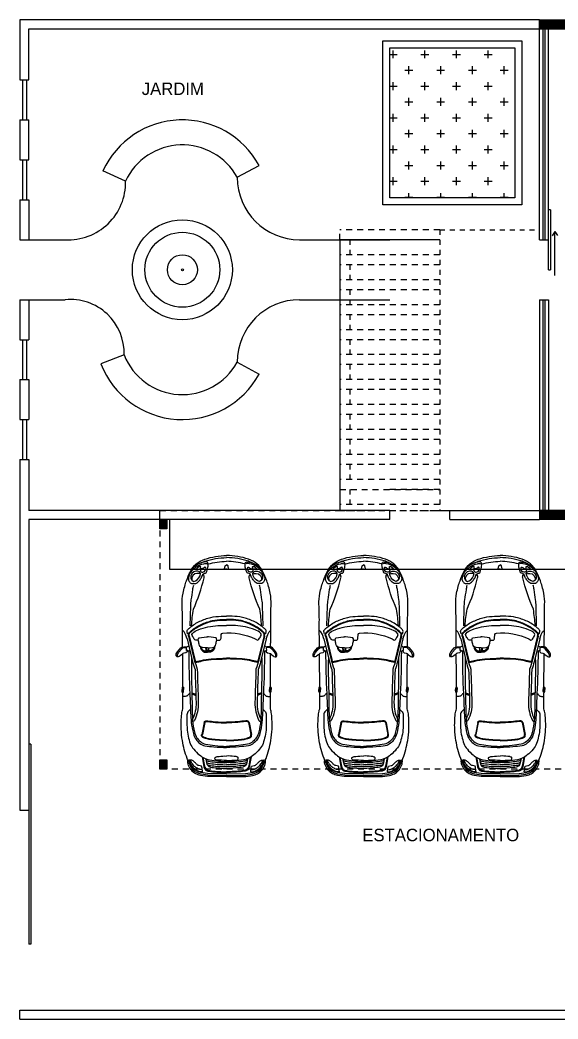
# Model space of a CAD drawing. Header units: millimetres. Extents: x 196 to 326, y -11 to 51.
# Drawn here: x 206.29 to 217.05, y 30.65 to 50.65 of the extents above; entities that cross this region are included whole.
import ezdxf

# ---------------------------------------------------------------- set-up
doc = ezdxf.new("R2010")
doc.units = ezdxf.units.MM
doc.header["$LTSCALE"] = 0.25
doc.linetypes.add('HIDDEN2', pattern=[4.7625, 3.175, -1.5875])
for name, color, linetype in [('BOXTER', 7, 'Continuous'), ('CARRERA911', 7, 'Continuous'), ('escaleras', 8, 'Continuous'), ('fuente', 5, 'Continuous'), ('herreria', 249, 'Continuous'), ('jardin', 3, 'Continuous'), ('muros piedra', 11, 'Continuous'), ('pergolas mad', 4, 'Continuous'), ('techos', 34, 'Continuous'), ('ventanas cris', 2, 'Continuous')]:
    doc.layers.add(name, color=color, linetype=linetype)

# ---------------------------------------------------------------- blocks, each defined once
blk = doc.blocks.new('CAR2_TOP')
at = {"layer": 'BOXTER'}
for p, q in [((-1.883, 0.769), (-1.88, 0.777)), ((0.299, 0.403), (0.365, 0.418)), ((0.299, 0.392), (0.365, 0.406)), ((0.299, 0.373), (0.365, 0.359)), ((0.299, 0.362), (0.365, 0.347)), ((-1.883, -0.767), (-1.88, -0.775))]:
    blk.add_line(p, q, dxfattribs=at)
for points in [[(0.311, 0.791), (0.285, 0.793), (0.26, 0.817), (0.254, 0.854), (0.249, 0.877), (0.225, 0.904), (0.201, 0.931), (0.188, 0.947), (0.182, 0.97), (0.186, 0.993), (0.206, 1.007), (0.24, 1.007), (0.284, 0.986), (0.36, 0.92), (0.378, 0.898), (0.386, 0.859), (0.384, 0.831, -0.22161), (0.368, 0.799, -0.22161)], [(-2.193, 0.001), (-2.185, 0.375, -0.076537), (-2.153, 0.555, -0.086757), (-2.092, 0.667, -0.10675), (-2.057, 0.695), (-2.015, 0.716, -0.003982), (-1.931, 0.755, -0.016266), (-1.85, 0.79, -0.052049), (-1.494, 0.886, -0.02824), (-1.263, 0.91, -0.041393), (-0.959, 0.899, -0.048157), (-0.858, 0.877), (-0.532, 0.877)], [(-0.539, 0.734, 0.024615), (-0.58, 0.769, -0.223398), (-0.61, 0.828, 0.00021), (-0.612, 0.877, 0.00021)], [(-0.532, 0.877, -0.3707), (-0.511, 0.891, 0.000614), (-0.474, 0.893)], [(-0.532, 0.877, 0.370699), (-0.511, 0.862, -0.000614), (-0.474, 0.861)], [(-0.53, 0.873, -0.309042), (-0.511, 0.883, 0.000614), (-0.474, 0.885)], [(-0.416, 0.877, 0.3707), (-0.437, 0.891, -0.000614), (-0.474, 0.893)], [(-0.418, 0.873, 0.309042), (-0.437, 0.883, -0.000614), (-0.474, 0.885)], [(-0.416, 0.877, -0.3707), (-0.437, 0.862, 0.000614), (-0.474, 0.861)], [(-0.416, 0.877, 0.002126), (0.245, 0.88)], [(0.184, 0.98), (0.19, 0.985), (0.224, 0.985), (0.267, 0.964), (0.343, 0.898), (0.362, 0.875), (0.369, 0.837), (0.368, 0.808, -0.062527), (0.366, 0.798, -0.062527)], [(0.307, 0.744), (0.293, 0.753), (0.298, 0.769), (0.309, 0.78), (0.311, 0.796, -0.504918), (0.325, 0.803, -0.045684), (0.373, 0.798, -0.242065), (0.39, 0.784, -0.032414), (0.399, 0.759, -0.143073)], [(0.381, 0.882, 0.000281), (0.469, 0.883, -0.004665), (0.933, 0.884, 0.006938), (1.229, 0.891, -0.055982), (1.454, 0.873, -0.021498), (1.594, 0.84, -0.021353), (1.704, 0.804, -0.022762), (1.887, 0.726, -0.203444), (2.138, 0.439, -0.07526), (2.212, 0.001, -0.07526)], [(-2.212, -0.001), (-2.212, 0.338, -0.055426), (-2.191, 0.522, -0.059428), (-2.157, 0.619, -0.097452), (-2.095, 0.7, -0.082707), (-1.994, 0.763, -0.136156), (-1.879, 0.777, 0.047635)], [(-2.16, 0.001), (-2.152, 0.381, -0.076537), (-2.12, 0.56, -0.119374), (-2.054, 0.672, -0.071149), (-2.021, 0.698), (-1.982, 0.721, -0.003982), (-1.898, 0.761, -0.005807), (-1.882, 0.769, -0.004362)], [(-2.119, 0.483, -0.075551), (-2.11, 0.547, -0.072826), (-2.08, 0.612, -0.056103), (-2.039, 0.662, -0.027417), (-2.001, 0.694, -0.098085), (-1.941, 0.724, 0.002459), (-1.88, 0.741, 0.002459)], [(-2.119, 0.483), (-2.049, 0.492, 0.060338), (-2.009, 0.502, -0.005591), (-1.995, 0.554, -0.137482), (-1.965, 0.604, 0.014112), (-1.921, 0.648, 0.101805), (-1.889, 0.7, 0.064537), (-1.88, 0.741, 0.064537)], [(-2.079, 0.488, -0.060664), (-2.07, 0.539, -0.072826), (-2.04, 0.604, -0.056103), (-1.999, 0.654, -0.027417), (-1.961, 0.686, -0.098085), (-1.901, 0.716, 0.000743), (-1.883, 0.722)], [(-0.868, 0.723), (-0.905, 0.763, 0.209375), (-0.976, 0.795, 0.008786), (-1.241, 0.793, 0.052376), (-1.407, 0.771, 0.022093), (-1.552, 0.729, 0.108048), (-1.668, 0.658, 0.061356), (-1.782, 0.543, 0.068655), (-1.848, 0.441, 0.073523), (-1.895, 0.247, 0.014318), (-1.912, 0.073, 0.013039), (-1.915, 0.001, 0.013039)], [(0.292, 0.758, 0.013204), (-0.557, 0.736, -0.006823), (-0.938, 0.721, -0.002349), (-1.128, 0.708, 0.035892), (-1.354, 0.666, 0.099022), (-1.473, 0.613, 0.0549), (-1.547, 0.542, 0.134174), (-1.596, 0.437, 0.023136), (-1.618, 0.254, 0.011713), (-1.632, 0.001, 0.011713)], [(0.165, 0.704, 0.010667), (-0.52, 0.697, -0.006823), (-0.902, 0.691, -0.002349), (-1.092, 0.682, 0.035892), (-1.319, 0.645, 0.099022), (-1.439, 0.595, 0.0549), (-1.515, 0.525, 0.134174), (-1.566, 0.422, 0.023136), (-1.592, 0.239, 0.011039), (-1.611, 0.001, 0.011039)], [(0.597, 0.761), (0.124, 0.647, 0.053281), (0.096, 0.637, 0.257952), (0.079, 0.613, 0.069501), (0.08, 0.576, 0.029071), (0.096, 0.509, -0.06163), (0.128, 0.311, -0.023841), (0.139, 0.089, -0.020054), (0.142, 0.001, -0.020054)], [(0.6, 0.749), (0.127, 0.635, 0.053281), (0.102, 0.626, 0.257952), (0.092, 0.612, 0.069501), (0.093, 0.578, 0.029071), (0.108, 0.512, -0.06151), (0.14, 0.311, -0.023756), (0.152, 0.089, -0.019965), (0.154, 0.001, -0.019965)], [(0.366, 0.383), (0.371, 0.481, -0.352581), (0.434, 0.551, 0.008047), (0.517, 0.567), (0.517, 0.617, -0.270521), (0.535, 0.647, 0.000614), (0.61, 0.69, -0.331797), (0.651, 0.685, -0.11427), (0.726, 0.569, -0.074246), (0.807, 0.176, -0.021686), (0.809, 0.001, -0.021686)], [(0.597, 0.761), (0.625, 0.765, -0.220404), (0.66, 0.755, -0.037374), (0.707, 0.706, -0.064028), (0.831, 0.511, -0.05126), (0.908, 0.289, -0.061449), (0.931, 0.085, 0.008235), (0.931, 0.001, 0.008235)], [(0.599, 0.749), (0.626, 0.753, -0.220404), (0.651, 0.745, -0.037374), (0.697, 0.698, -0.064028), (0.819, 0.506, -0.05126), (0.896, 0.287, -0.061449), (0.918, 0.085, 0.008235), (0.919, 0, 0.008235)], [(0.642, 0.783), (0.688, 0.793, -0.220404), (0.723, 0.782, -0.037374), (0.77, 0.733, -0.064028), (0.894, 0.538, -0.05126), (0.971, 0.317, -0.061449), (0.994, 0.113, 0.010916), (0.995, 0.001, 0.008235)], [(0.8, 0.731), (1.203, 0.719, -0.03271), (1.324, 0.708, 0.00658), (1.529, 0.678, -0.040733), (1.616, 0.659, -0.249875)], [(0.806, 0.701, -0.028311), (1.135, 0.665, 0.046105), (1.763, 0.452, 0.219439), (1.828, 0.465, -0.325452)], [(1.818, 0.748), (1.763, 0.763, 0.15571), (1.716, 0.761, 0.128859), (1.667, 0.727, 0.172618), (1.648, 0.678, 0.012779), (1.648, 0.638, 0.149305), (1.663, 0.593, 0.057452), (1.697, 0.556, 0.039867), (1.758, 0.511, 0.038453), (1.79, 0.494, 0.044126), (1.835, 0.479), (1.846, 0.463, -0.151431), (1.855, 0.437, 0.389635), (1.893, 0.399), (1.955, 0.381, 0.094342), (2.044, 0.371, 0.108453), (2.068, 0.379, 0.290912), (2.083, 0.407, 0.205966), (1.933, 0.7, 0.700887)], [(1.818, 0.748, -0.118384), (1.984, 0.61, -0.125214), (2.047, 0.457, -0.057098), (2.047, 0.388, 1.07298)], [(1.942, 0.603), (1.935, 0.586), (1.935, 0.558, -0.04992), (1.933, 0.539, 0.494644), (1.946, 0.524, -0.100112), (1.974, 0.52, 0.588914), (1.993, 0.537, 0.119485), (1.98, 0.563, -0.013341), (1.957, 0.591, 0.140517), (1.942, 0.603, -0.473723)], [(-1.821, 0.49), (-2.018, 0.455, 0.207319), (-2.091, 0.406, 0.101931), (-2.103, 0.375, 0.00876), (-2.112, 0.317, 0.038849), (-2.13, 0.001, 0.03739)], [(-1.831, 0.474), (-2.005, 0.443, 0.207319), (-2.079, 0.394, 0.101931), (-2.091, 0.363, 0.00876), (-2.099, 0.305, 0.03739), (-2.117, 0.001, 0.03739)], [(-1.857, 0.418), (-1.941, 0.403, 0.207319), (-2.014, 0.354, 0.101931), (-2.026, 0.323, 0.00876), (-2.035, 0.265, 0.032481), (-2.053, 0.001)], [(-1.922, 0.406, 0.056082), (-1.937, 0.387, 0.101931), (-1.95, 0.356, 0.00876), (-1.958, 0.298, 0.036536), (-1.976, 0.001, 0.036536)], [(-1.871, 0.415, 0.088206), (-1.897, 0.387, 0.101931), (-1.909, 0.356, 0.00876), (-1.918, 0.298, 0.036536), (-1.936, 0.001, 0.036536)], [(0.391, 0.526, 0.358011), (0.278, 0.445, 0.087142), (0.273, 0.383)], [(0.381, 0.514, 0.316561), (0.306, 0.445, 0.087142), (0.3, 0.383)], [(0.517, 0.567, -0.146365), (0.564, 0.552), (0.584, 0.403, -0.020696), (0.585, 0.383, -0.020696)], [(1.929, 0.522, 0.247528), (1.912, 0.526, 0.056791), (1.893, 0.518, 0.281439), (1.88, 0.495, 0.017622), (1.882, 0.462, 0.327274), (1.91, 0.43, -0.021137), (1.946, 0.42, 0.219354), (1.974, 0.424, 0.356278), (1.978, 0.435, 0.072558), (1.968, 0.452, 0.066843), (1.957, 0.463), (1.942, 0.511), (1.929, 0.522)], [(2.059, 0.522, -0.046386), (2.095, 0.439, -0.07526), (2.169, 0.001)], [(-1.968, 0.394, 0.0341), (-1.977, 0.382, 0.101931), (-1.99, 0.351, 0.00876), (-1.998, 0.293, 0.035895), (-2.016, 0.001, 0.035895)], [(-1.894, 0.001, 0.004647), (-1.883, 0.204, -0.212789), (-1.871, 0.229, -0.225042), (-1.85, 0.234, -0.010282), (-1.835, 0.23, -0.358153), (-1.824, 0.216, 0.030605), (-1.815, 0.19), (-1.81, 0.152, -0.044318), (-1.803, 0.001, -0.044318)], [(0.391, 0.24, -0.358011), (0.278, 0.32, -0.087142), (0.273, 0.383)], [(0.381, 0.251, -0.316561), (0.306, 0.32, -0.087142), (0.3, 0.383)], [(0.366, 0.383), (0.371, 0.284, 0.352581), (0.434, 0.214, -0.008047), (0.517, 0.199), (0.517, 0.148)], [(0.517, 0.199, 0.146365), (0.564, 0.213), (0.584, 0.362, 0.020696), (0.585, 0.383, 0.020696)], [(2.042, 0.371, -0.063252), (2.096, 0.001, -0.063252)], [(-2.212, 0.002), (-2.212, -0.336, 0.055426), (-2.191, -0.52, 0.059428), (-2.157, -0.618, 0.097452), (-2.095, -0.698, 0.082707), (-1.994, -0.761, 0.136156), (-1.879, -0.775, -0.047635)], [(-2.193, 0.001), (-2.185, -0.374, 0.076537), (-2.153, -0.553, 0.086757), (-2.092, -0.666, 0.10675), (-2.057, -0.694), (-2.015, -0.714, 0.003982), (-1.931, -0.754, 0.016266), (-1.85, -0.788, 0.052049), (-1.494, -0.884, 0.02824), (-1.263, -0.908, 0.041393), (-0.959, -0.897, 0.048157), (-0.858, -0.875), (-0.532, -0.875)], [(-2.16, 0.001), (-2.152, -0.379, 0.076537), (-2.12, -0.559, 0.119374), (-2.054, -0.671, 0.071149), (-2.021, -0.697), (-1.982, -0.72, 0.003982), (-1.898, -0.759, 0.005807), (-1.882, -0.767, 0.004362)], [(-1.821, -0.489), (-2.018, -0.453, -0.207319), (-2.091, -0.405, -0.101931), (-2.103, -0.373, -0.00876), (-2.112, -0.316, -0.038849), (-2.13, 0.001, -0.03739)], [(-1.831, -0.473), (-2.005, -0.441, -0.207319), (-2.079, -0.393, -0.101931), (-2.091, -0.361, -0.00876), (-2.099, -0.304, -0.03739), (-2.117, 0.001, -0.03739)], [(-1.857, -0.416), (-1.941, -0.401, -0.207319), (-2.014, -0.353, -0.101931), (-2.026, -0.321, -0.00876), (-2.035, -0.264, -0.032481), (-2.053, 0.001)], [(-1.968, -0.392, -0.0341), (-1.977, -0.38, -0.101931), (-1.99, -0.349, -0.00876), (-1.998, -0.292, -0.035895), (-2.016, 0.001, -0.035895)], [(-1.922, -0.405, -0.056082), (-1.937, -0.386, -0.101931), (-1.95, -0.354, -0.00876), (-1.958, -0.297, -0.036536), (-1.976, 0.001, -0.036536)], [(-1.871, -0.414, -0.088206), (-1.897, -0.386, -0.101931), (-1.909, -0.354, -0.00876), (-1.918, -0.297, -0.036536), (-1.936, 0.001, -0.036536)], [(-0.868, -0.722), (-0.905, -0.762, -0.209375), (-0.976, -0.794, -0.008786), (-1.241, -0.791, -0.052376), (-1.407, -0.769, -0.022093), (-1.552, -0.728, -0.108048), (-1.668, -0.656, -0.061356), (-1.782, -0.542, -0.068655), (-1.848, -0.439, -0.073523), (-1.895, -0.245, -0.014318), (-1.912, -0.071, -0.013039), (-1.915, 0.001, -0.013039)], [(-1.894, 0.001, -0.004647), (-1.883, -0.203, 0.212789), (-1.871, -0.227, 0.225042), (-1.85, -0.232, 0.010282), (-1.835, -0.229, 0.358153), (-1.824, -0.215, -0.030605), (-1.815, -0.189), (-1.81, -0.151, 0.044318), (-1.803, 0.001, 0.044318)], [(0.292, -0.757, -0.013204), (-0.557, -0.735, 0.006823), (-0.938, -0.72, 0.002349), (-1.128, -0.707, -0.035892), (-1.354, -0.664, -0.099022), (-1.473, -0.611, -0.0549), (-1.547, -0.54, -0.134174), (-1.596, -0.436, -0.023136), (-1.618, -0.253, -0.011713), (-1.632, 0.001, -0.011713)], [(0.165, -0.702, -0.010667), (-0.52, -0.696, 0.006823), (-0.902, -0.69, 0.002349), (-1.092, -0.681, -0.035892), (-1.319, -0.643, -0.099022), (-1.439, -0.593, -0.0549), (-1.515, -0.524, -0.134174), (-1.566, -0.42, -0.023136), (-1.592, -0.238, -0.011039), (-1.611, 0.001, -0.011039)], [(0.597, -0.76), (0.124, -0.646, -0.053281), (0.096, -0.636, -0.257952), (0.079, -0.612, -0.069501), (0.08, -0.575, -0.029071), (0.096, -0.507, 0.06163), (0.128, -0.309, 0.023841), (0.139, -0.087, 0.020054), (0.142, 0.001, 0.020054)], [(0.6, -0.748), (0.127, -0.634, -0.053281), (0.102, -0.625, -0.257952), (0.092, -0.611, -0.069501), (0.093, -0.577, -0.029071), (0.108, -0.511, 0.06151), (0.14, -0.31, 0.023756), (0.152, -0.088, 0.019965), (0.154, 0.001, 0.019965)], [(0.381, -0.88, -0.000281), (0.469, -0.881, 0.004665), (0.933, -0.883, -0.006938), (1.229, -0.889, 0.055982), (1.454, -0.872, 0.021498), (1.594, -0.839, 0.021353), (1.704, -0.803, 0.022762), (1.887, -0.724, 0.203444), (2.138, -0.438, 0.07526), (2.212, 0.001, 0.07526)], [(0.517, 0.148, 0.460181), (0.554, 0.113), (0.629, 0.107, -0.361883), (0.658, 0.078, -0.136022), (0.54, -0.572, -0.015575)], [(0.54, -0.572), (0.517, -0.615, 0.270521), (0.535, -0.646, -0.000614), (0.61, -0.689, 0.331797), (0.651, -0.683, 0.11427), (0.726, -0.568, 0.074246), (0.807, -0.175, 0.021686), (0.809, 0.001)], [(0.597, -0.76), (0.625, -0.764, 0.220404), (0.66, -0.753, 0.037374), (0.707, -0.704, 0.064028), (0.831, -0.509, 0.05126), (0.908, -0.288, 0.061449), (0.931, -0.084, -0.008235), (0.931, 0.001, -0.008235)], [(0.599, -0.748), (0.626, -0.751, 0.220404), (0.651, -0.744, 0.037374), (0.697, -0.696, 0.064028), (0.819, -0.504, 0.05126), (0.896, -0.285, 0.061449), (0.918, -0.084, -0.008235), (0.919, 0.001, -0.008235)], [(0.642, -0.781), (0.688, -0.791, 0.220404), (0.723, -0.781, 0.037374), (0.77, -0.732, 0.064028), (0.894, -0.537, 0.05126), (0.971, -0.315, 0.061449), (0.994, -0.111, -0.010916), (0.995, 0.001, -0.008235)], [(2.042, -0.37, 0.063252), (2.096, 0.001, 0.063252)], [(2.059, -0.52, 0.046386), (2.095, -0.438, 0.07526), (2.169, 0.001)], [(1.818, -0.746), (1.763, -0.761, -0.15571), (1.716, -0.759, -0.128859), (1.667, -0.725, -0.172618), (1.648, -0.677, -0.012779), (1.648, -0.637, -0.149305), (1.663, -0.592, -0.057452), (1.697, -0.554, -0.039867), (1.758, -0.509, -0.038453), (1.79, -0.492, -0.044126), (1.835, -0.477), (1.846, -0.462, 0.151431), (1.855, -0.436, -0.389635), (1.893, -0.398), (1.955, -0.379, -0.094342), (2.044, -0.37, -0.108453), (2.068, -0.377, -0.290912), (2.083, -0.406, -0.205966), (1.933, -0.699, -0.700887)], [(1.818, -0.746, 0.118384), (1.984, -0.609, 0.125214), (2.047, -0.456, 0.057098), (2.047, -0.387, -1.07298)], [(-2.119, -0.482), (-2.049, -0.49, -0.060338), (-2.009, -0.5, 0.005591), (-1.995, -0.553, 0.137482), (-1.965, -0.603, -0.014112), (-1.921, -0.646, -0.101805), (-1.889, -0.699, -0.064537), (-1.88, -0.74, -0.064537)], [(-2.119, -0.482, 0.075551), (-2.11, -0.545, 0.072826), (-2.08, -0.61, 0.056103), (-2.039, -0.66, 0.027417), (-2.001, -0.693, 0.098085), (-1.941, -0.723, -0.002459), (-1.88, -0.74, -0.002459)], [(-2.079, -0.487, 0.060664), (-2.07, -0.538, 0.072826), (-2.04, -0.603, 0.056103), (-1.999, -0.653, 0.027417), (-1.961, -0.685, 0.098085), (-1.901, -0.715, -0.000743), (-1.883, -0.72)], [(0.806, -0.699, 0.028311), (1.135, -0.663, -0.046105), (1.763, -0.451, -0.219439), (1.828, -0.464, 0.325452)], [(1.929, -0.52, -0.247528), (1.912, -0.524, -0.056791), (1.893, -0.517, -0.281439), (1.88, -0.494, -0.017622), (1.882, -0.46, -0.327274), (1.91, -0.428, 0.021137), (1.946, -0.419, -0.219354), (1.974, -0.422, -0.356278), (1.978, -0.434, -0.072558), (1.968, -0.451, -0.066843), (1.957, -0.462), (1.942, -0.509), (1.929, -0.52)], [(1.942, -0.601), (1.935, -0.584), (1.935, -0.556, 0.04992), (1.933, -0.537, -0.494644), (1.946, -0.522, 0.100112), (1.974, -0.518, -0.588914), (1.993, -0.535, -0.119485), (1.98, -0.562, 0.013341), (1.957, -0.59, -0.140517), (1.942, -0.601, 0.473723)], [(-0.539, -0.732, -0.024615), (-0.58, -0.767, 0.223398), (-0.61, -0.827, -0.00021), (-0.612, -0.875, -0.00021)], [(0.311, -0.789), (0.285, -0.792), (0.26, -0.815), (0.254, -0.853), (0.249, -0.875), (0.225, -0.902), (0.201, -0.93), (0.188, -0.946), (0.182, -0.968), (0.186, -0.992), (0.206, -1.006), (0.24, -1.006), (0.284, -0.985), (0.36, -0.919), (0.378, -0.896), (0.386, -0.858), (0.384, -0.829, 0.22161), (0.368, -0.797, 0.22161)], [(0.184, -0.979), (0.19, -0.983), (0.224, -0.983), (0.267, -0.962), (0.343, -0.896), (0.362, -0.874), (0.369, -0.835), (0.368, -0.807, 0.062527), (0.366, -0.796, 0.062527)], [(0.307, -0.743), (0.293, -0.751), (0.298, -0.768), (0.309, -0.779), (0.311, -0.794, 0.504918), (0.325, -0.802, 0.045684), (0.373, -0.796, 0.242065), (0.39, -0.782, 0.032414), (0.399, -0.758, 0.143073)], [(0.8, -0.729), (1.203, -0.718, 0.03271), (1.324, -0.707, -0.00658), (1.529, -0.677, 0.040733), (1.616, -0.658, 0.249875)], [(-0.532, -0.875, -0.370699), (-0.511, -0.86, 0.000614), (-0.474, -0.859)], [(-0.532, -0.875, 0.3707), (-0.511, -0.89, -0.000614), (-0.474, -0.891)], [(-0.53, -0.871, 0.309042), (-0.511, -0.882, -0.000614), (-0.474, -0.883)], [(-0.416, -0.875, 0.3707), (-0.437, -0.86, -0.000614), (-0.474, -0.859)], [(-0.418, -0.871, -0.309042), (-0.437, -0.882, 0.000614), (-0.474, -0.883)], [(-0.416, -0.875, -0.3707), (-0.437, -0.89, 0.000614), (-0.474, -0.891)], [(-0.416, -0.875, -0.002126), (0.245, -0.879)]]:
    blk.add_lwpolyline(points, format="xyb", dxfattribs=at)
for points in [[(0.545, 0.791), (0.631, 0.822), (0.68, 0.851), (0.714, 0.885)], [(0.545, 0.791), (0.081, 0.681)], [(1.759, 0.718), (1.727, 0.704), (1.709, 0.691), (1.694, 0.657), (1.703, 0.622), (1.727, 0.59), (1.765, 0.554), (1.805, 0.533), (1.854, 0.524), (1.886, 0.546), (1.899, 0.574), (1.899, 0.614), (1.886, 0.659), (1.854, 0.697), (1.807, 0.719), (1.759, 0.718)], [(1.841, 0.526), (1.841, 0.526), (1.854, 0.554), (1.854, 0.594), (1.841, 0.639), (1.809, 0.677), (1.762, 0.699), (1.715, 0.697)], [(1.938, -0.001), (1.943, 0.04), (2.007, 0.029), (2.023, 0.001)], [(1.938, 0.002), (1.943, -0.039), (2.007, -0.028), (2.023, 0.001)], [(1.759, -0.716), (1.727, -0.703), (1.709, -0.69), (1.694, -0.656), (1.703, -0.62), (1.727, -0.588), (1.765, -0.552), (1.805, -0.532), (1.854, -0.522), (1.886, -0.545), (1.899, -0.573), (1.899, -0.613), (1.886, -0.658), (1.854, -0.695), (1.807, -0.718), (1.759, -0.716)], [(1.841, -0.525), (1.841, -0.525), (1.854, -0.553), (1.854, -0.593), (1.841, -0.638), (1.809, -0.675), (1.762, -0.698), (1.715, -0.696)], [(0.545, -0.79), (0.081, -0.68)], [(0.545, -0.79), (0.631, -0.821), (0.68, -0.849), (0.714, -0.883)]]:
    blk.add_lwpolyline(points, dxfattribs=at)
at = {"layer": 'CARRERA911'}
for p, q in [((-0.558, 0.696), (-0.589, 0.616)), ((-0.537, 0.697), (-0.568, 0.617)), ((-1.132, 0.439), (-1.371, 0.485)), ((-1.129, 0.451), (-1.369, 0.498)), ((-1.132, -0.438), (-1.371, -0.484)), ((-1.129, -0.45), (-1.369, -0.496)), ((-0.558, -0.695), (-0.589, -0.614)), ((-0.537, -0.695), (-0.568, -0.615))]:
    blk.add_line(p, q, dxfattribs=at)
for points in [[(0.124, 0.647, 0.02035), (-0.064, 0.589, -0.001309), (-0.733, 0.567, -0.124047), (-1.09, 0.646, -0.239135), (-1.115, 0.68, -0.239135)], [(0.081, 0.681, 0.019279), (-0.073, 0.633, -0.001296), (-0.734, 0.612, -0.122005), (-1.065, 0.683, -0.122005)], [(0.124, -0.646, -0.02035), (-0.064, -0.587, 0.001309), (-0.733, -0.566, 0.124047), (-1.09, -0.645, 0.239135), (-1.115, -0.678, 0.239135)], [(0.081, -0.68, -0.019279), (-0.073, -0.631, 0.001296), (-0.734, -0.61, 0.122005), (-1.065, -0.682, 0.122005)]]:
    blk.add_lwpolyline(points, format="xyb", dxfattribs=at)
for points in [[(-1.498, 0.001), (-1.491, 0.146), (-1.484, 0.231), (-1.477, 0.298), (-1.469, 0.351), (-1.461, 0.392), (-1.453, 0.423), (-1.445, 0.445), (-1.438, 0.462), (-1.431, 0.475), (-1.424, 0.485), (-1.417, 0.493), (-1.409, 0.497), (-1.401, 0.5), (-1.392, 0.501), (-1.381, 0.5), (-1.369, 0.498)], [(-1.486, 0), (-1.478, 0.145), (-1.472, 0.229), (-1.465, 0.297), (-1.457, 0.349), (-1.449, 0.389), (-1.441, 0.419), (-1.434, 0.441), (-1.427, 0.457), (-1.42, 0.469), (-1.414, 0.477), (-1.409, 0.483), (-1.404, 0.486), (-1.399, 0.488), (-1.392, 0.488), (-1.383, 0.487), (-1.371, 0.485)], [(-1.135, 0.44), (-1.126, 0.435), (-1.12, 0.431), (-1.116, 0.427), (-1.113, 0.421), (-1.112, 0.413), (-1.111, 0.401), (-1.112, 0.385), (-1.114, 0.364), (-1.117, 0.339), (-1.121, 0.307), (-1.125, 0.269), (-1.129, 0.224), (-1.133, 0.17), (-1.136, 0.107), (-1.139, 0.001)], [(-1.129, 0.451), (-1.119, 0.446), (-1.111, 0.44), (-1.105, 0.433), (-1.102, 0.425), (-1.099, 0.414), (-1.099, 0.401), (-1.1, 0.384), (-1.102, 0.363), (-1.105, 0.337), (-1.108, 0.306), (-1.112, 0.268), (-1.116, 0.223), (-1.12, 0.169), (-1.123, 0.107), (-1.126, 0.001)], [(-1.498, 0.001), (-1.491, -0.144), (-1.484, -0.229), (-1.477, -0.297), (-1.469, -0.35), (-1.461, -0.391), (-1.453, -0.421), (-1.445, -0.444), (-1.438, -0.461), (-1.431, -0.474), (-1.424, -0.484), (-1.417, -0.491), (-1.409, -0.496), (-1.401, -0.499), (-1.392, -0.499), (-1.381, -0.498), (-1.369, -0.496)], [(-1.486, 0.001), (-1.478, -0.144), (-1.472, -0.228), (-1.465, -0.295), (-1.457, -0.348), (-1.449, -0.388), (-1.441, -0.417), (-1.434, -0.439), (-1.427, -0.455), (-1.42, -0.467), (-1.414, -0.476), (-1.409, -0.481), (-1.404, -0.485), (-1.399, -0.486), (-1.392, -0.487), (-1.383, -0.486), (-1.371, -0.484)], [(-1.135, -0.439), (-1.126, -0.434), (-1.12, -0.429), (-1.116, -0.425), (-1.113, -0.42), (-1.112, -0.411), (-1.111, -0.4), (-1.112, -0.383), (-1.114, -0.363), (-1.117, -0.337), (-1.121, -0.306), (-1.125, -0.268), (-1.129, -0.222), (-1.133, -0.169), (-1.136, -0.106), (-1.139, 0)], [(-1.129, -0.45), (-1.119, -0.444), (-1.111, -0.439), (-1.105, -0.432), (-1.102, -0.424), (-1.099, -0.413), (-1.099, -0.4), (-1.1, -0.383), (-1.102, -0.362), (-1.105, -0.336), (-1.108, -0.304), (-1.112, -0.266), (-1.116, -0.221), (-1.12, -0.168), (-1.123, -0.105), (-1.126, 0.001)]]:
    blk.add_lwpolyline(points, dxfattribs=at)
blk = doc.blocks.new('autop20')
at = {"layer": 'CARRERA911'}
blk.add_blockref('CAR2_TOP', (129.991, 47.496), dxfattribs=at)

msp = doc.modelspace()

# ---------------------------------------------------------------- hatches: boundary and pattern name
h = msp.add_hatch()
h.set_pattern_fill('CROSS', color=256, scale=0.05, style=0)
h.set_pattern_definition([(0, (205.10036, 17.2581), (0.3175, 0.3175), [0.15875, -0.47625]), (90, (205.17973, 17.17872), (-0.3175, 0.3175), [0.15875, -0.47625])])
h.paths.add_polyline_path([(213.686, 47.09), (216.186, 47.09), (216.186, 50.09), (213.686, 50.09)])

# ---------------------------------------------------------------- linework, layer by layer
for p, q in [((216.686, 50.649), (236.286, 50.649)), ((216.686, 50.469), (216.686, 50.649)), ((216.686, 46.249), (216.686, 50.469)), ((216.686, 50.469), (221.486, 50.469)), ((216.866, 46.249), (216.866, 50.469)), ((214.686, 46.249), (212.686, 46.249)), ((212.686, 46.249), (212.686, 40.829)), ((216.686, 46.249), (216.866, 46.249)), ((216.686, 45.049), (216.866, 45.049)), ((216.686, 45.049), (216.686, 40.649)), ((216.866, 45.049), (216.866, 40.829)), ((222.486, 40.829), (216.686, 40.829)), ((209.086, 40.649), (209.226, 40.649)), ((209.086, 40.459), (209.086, 40.649)), ((209.226, 40.649), (209.226, 40.459)), ((209.286, 39.649), (209.286, 40.649)), ((221.396, 40.649), (216.686, 40.649)), ((209.226, 40.459), (209.086, 40.459)), ((221.396, 39.649), (209.286, 39.649)), ((209.086, 35.649), (209.086, 35.839)), ((209.086, 35.839), (209.226, 35.839)), ((209.226, 35.839), (209.226, 35.649)), ((209.226, 35.649), (209.086, 35.649)), ((206.286, 30.829), (229.196, 30.829)), ((206.286, 30.649), (206.286, 30.829)), ((206.286, 30.649), (206.466, 30.649)), ((206.466, 30.649), (229.196, 30.649))]:
    msp.add_line(p, q)
at = {"linetype": 'HIDDEN2', "ltscale": 0.05}
for p, q in [((214.686, 46.449), (214.686, 40.829)), ((214.686, 46.449), (216.686, 46.449)), ((212.686, 40.829), (216.686, 40.829))]:
    msp.add_line(p, q, dxfattribs=at)
at = {"color": 251}
for points, const_width in [([(216.686, 50.559), (226.406, 50.559)], 0.18), ([(223.196, 40.739), (216.686, 40.739)], 0.18), ([(209.156, 40.459), (209.156, 40.649)], 0.14), ([(209.156, 35.839), (209.156, 35.649)], 0.14)]:
    msp.add_lwpolyline(points, dxfattribs=dict(at, const_width=const_width))
at = {"layer": 'escaleras'}
for p, q in [((216.988, 46.415), (216.936, 46.331)), ((216.988, 45.532), (216.988, 46.415)), ((216.988, 46.415), (217.04, 46.332))]:
    msp.add_line(p, q, dxfattribs=at)
at = {"layer": 'fuente'}
for p, q in [((213.546, 46.95), (213.546, 50.23)), ((213.546, 50.23), (216.326, 50.23)), ((216.326, 50.23), (216.326, 46.95)), ((213.686, 47.09), (213.686, 50.09)), ((213.686, 50.09), (216.186, 50.09)), ((216.186, 50.09), (216.186, 47.09)), ((208.4, 47.421), (207.946, 47.629)), ((210.633, 47.499), (211.071, 47.739)), ((216.186, 47.09), (213.686, 47.09)), ((216.326, 46.95), (213.546, 46.95)), ((208.372, 43.944), (207.906, 43.762)), ((210.633, 43.799), (211.071, 43.559))]:
    msp.add_line(p, q, dxfattribs=at)
for radius in [1, 0.75, 0.3, 0.02]:
    msp.add_circle((209.536, 45.649), radius, dxfattribs=at)
for centre, radius, start, end in [((209.536, 46.899), 1.75, 28.6854, 155.3297), ((209.536, 46.899), 1.25, 28.6854, 155.3297), ((209.536, 44.399), 1.25, 201.3316, 331.3146), ((209.536, 44.399), 1.75, 201.3316, 331.3146)]:
    msp.add_arc(centre, radius, start, end, dxfattribs=at)
at = {"layer": 'herreria'}
for p, q in [((206.336, 49.449), (206.336, 48.649)), ((206.416, 49.449), (206.416, 48.649)), ((206.336, 47.849), (206.336, 47.049)), ((206.416, 47.849), (206.416, 47.049)), ((206.336, 44.249), (206.336, 43.449)), ((206.416, 44.249), (206.416, 43.449)), ((206.336, 42.649), (206.336, 41.849)), ((206.416, 42.649), (206.416, 41.849)), ((206.466, 36.149), (206.466, 32.149)), ((206.506, 36.149), (206.466, 36.149)), ((206.506, 36.149), (206.506, 32.149)), ((206.506, 32.149), (206.466, 32.149))]:
    msp.add_line(p, q, dxfattribs=at)
at = {"layer": 'jardin'}
for p, q in [((206.466, 46.249), (207.19, 46.249)), ((211.883, 46.249), (213.686, 46.249)), ((206.466, 45.049), (207.19, 45.049)), ((211.883, 45.049), (213.686, 45.049))]:
    msp.add_line(p, q, dxfattribs=at)
for centre, radius, start, end in [((207.249, 47.399), 1.152, 267.0561, 1.0713), ((211.883, 47.499), 1.25, 180, 270), ((207.295, 43.977), 1.077, 358.2644, 95.6182), ((211.883, 43.799), 1.25, 90, 180)]:
    msp.add_arc(centre, radius, start, end, dxfattribs=at)
at = {"layer": 'muros piedra'}
for p, q in [((206.286, 50.649), (206.286, 49.449)), ((216.686, 50.649), (206.286, 50.649)), ((206.466, 49.449), (206.466, 50.469)), ((206.466, 50.469), (216.686, 50.469)), ((206.286, 49.449), (206.466, 49.449)), ((206.286, 48.649), (206.466, 48.649)), ((206.286, 48.649), (206.286, 47.849)), ((206.466, 47.849), (206.466, 48.649)), ((206.286, 47.849), (206.466, 47.849)), ((206.286, 47.049), (206.466, 47.049)), ((206.286, 47.049), (206.286, 46.249)), ((206.466, 47.049), (206.466, 46.249)), ((206.286, 46.249), (206.466, 46.249)), ((206.286, 45.049), (206.466, 45.049)), ((206.286, 45.049), (206.286, 44.249)), ((206.466, 45.049), (206.466, 44.249)), ((206.286, 44.249), (206.466, 44.249)), ((206.286, 43.449), (206.286, 42.649)), ((206.286, 43.449), (206.466, 43.449)), ((206.466, 43.449), (206.466, 42.649)), ((206.286, 42.649), (206.466, 42.649)), ((206.286, 41.849), (206.286, 40.649)), ((206.286, 41.849), (206.466, 41.849)), ((206.466, 41.849), (206.466, 40.829)), ((213.686, 40.829), (206.466, 40.829)), ((213.686, 40.649), (213.686, 40.829)), ((214.886, 40.649), (214.886, 40.829)), ((214.886, 40.829), (216.686, 40.829)), ((206.286, 40.649), (206.286, 34.829)), ((213.686, 40.649), (206.466, 40.649)), ((206.466, 40.649), (206.466, 34.829)), ((214.886, 40.649), (216.686, 40.649)), ((206.286, 34.829), (206.466, 34.829))]:
    msp.add_line(p, q, dxfattribs=at)
at = {"layer": 'pergolas mad', "linetype": 'HIDDEN2', "ltscale": 0.15}
for p, q in [((212.686, 46.249), (212.686, 46.449)), ((214.686, 46.449), (212.686, 46.449)), ((214.686, 46.249), (212.686, 46.249)), ((214.586, 46.249), (213.847, 46.249)), ((214.686, 45.949), (212.686, 45.949)), ((214.686, 45.749), (212.686, 45.749)), ((214.686, 45.449), (212.686, 45.449)), ((212.686, 45.449), (212.686, 45.249)), ((214.686, 45.249), (212.686, 45.249)), ((214.686, 44.949), (212.686, 44.949)), ((214.686, 44.749), (212.686, 44.749)), ((214.686, 44.449), (212.686, 44.449)), ((212.686, 44.449), (212.686, 44.249)), ((214.686, 44.249), (212.686, 44.249)), ((214.686, 43.949), (212.686, 43.949)), ((214.686, 43.749), (212.686, 43.749)), ((214.686, 43.449), (212.686, 43.449)), ((212.686, 43.449), (212.686, 43.249)), ((214.686, 43.249), (212.686, 43.249)), ((214.686, 42.949), (212.686, 42.949)), ((214.686, 42.749), (212.686, 42.749)), ((214.686, 42.449), (212.686, 42.449)), ((212.686, 42.449), (212.686, 42.249)), ((214.686, 42.249), (212.686, 42.249)), ((214.686, 41.949), (212.686, 41.949)), ((214.686, 41.749), (212.686, 41.749)), ((214.686, 41.449), (212.686, 41.449)), ((212.686, 41.449), (212.686, 41.249)), ((212.686, 41.249), (214.686, 41.249)), ((214.686, 41.249), (213.686, 41.249)), ((214.686, 40.949), (212.686, 40.949))]:
    msp.add_line(p, q, dxfattribs=at)
at = {"layer": 'pergolas mad', "linetype": 'HIDDEN2', "ltscale": 0.04}
for p, q in [((212.686, 46.249), (212.686, 45.949)), ((212.886, 46.249), (212.886, 45.949)), ((212.686, 45.749), (212.686, 45.449)), ((212.886, 45.749), (212.886, 45.449)), ((212.686, 45.249), (212.686, 44.949)), ((212.886, 45.249), (212.886, 44.949)), ((212.686, 44.749), (212.686, 44.449)), ((212.886, 44.749), (212.886, 44.449)), ((212.686, 44.249), (212.686, 43.949)), ((212.886, 44.249), (212.886, 43.949)), ((212.686, 43.749), (212.686, 43.449)), ((212.886, 43.749), (212.886, 43.449)), ((212.686, 43.249), (212.686, 42.949)), ((212.886, 43.249), (212.886, 42.949)), ((212.686, 42.749), (212.686, 42.449)), ((212.886, 42.749), (212.886, 42.449)), ((212.686, 42.249), (212.686, 41.949)), ((212.886, 42.249), (212.886, 41.949)), ((212.686, 41.749), (212.686, 41.449)), ((212.886, 41.749), (212.886, 41.449)), ((212.886, 41.249), (212.886, 40.949))]:
    msp.add_line(p, q, dxfattribs=at)
at = {"layer": 'pergolas mad'}
for p, q in [((212.686, 45.949), (212.686, 45.749)), ((212.686, 44.949), (212.686, 44.749)), ((212.686, 43.949), (212.686, 43.749)), ((212.686, 42.949), (212.686, 42.749)), ((212.686, 41.949), (212.686, 41.749))]:
    msp.add_line(p, q, dxfattribs=at)
at = {"layer": 'techos'}
msp.add_line((209.086, 40.649), (209.086, 40.829), dxfattribs=at)
at = {"layer": 'techos', "linetype": 'HIDDEN2', "ltscale": 0.15}
for p, q in [((209.086, 40.829), (215.886, 40.829)), ((209.086, 40.649), (209.086, 35.649)), ((221.276, 35.649), (209.086, 35.649))]:
    msp.add_line(p, q, dxfattribs=at)
at = {"layer": 'ventanas cris'}
for p, q in [((216.756, 46.249), (216.756, 50.469)), ((216.796, 46.249), (216.796, 50.469)), ((216.906, 46.849), (216.866, 46.849)), ((216.866, 45.649), (216.866, 46.849)), ((216.906, 46.849), (216.906, 45.649)), ((216.866, 45.649), (216.906, 45.649)), ((216.756, 40.829), (216.756, 45.049)), ((216.796, 40.829), (216.796, 45.049))]:
    msp.add_line(p, q, dxfattribs=at)

# ---------------------------------------------------------------- block references
at = {"rotation": 89.99999999999999}
for p in [(257.918, -92.274), (260.657, -92.274), (263.393, -92.274)]:
    msp.add_blockref('autop20', p, dxfattribs=at)

# ---------------------------------------------------------------- texts
for s, p in [('JARDIM', (208.723, 49.147)), ('ESTACIONAMENTO', (213.137, 34.208))]:
    msp.add_text(s, height=0.25).set_placement(p)

doc.saveas('drawing.dxf')
